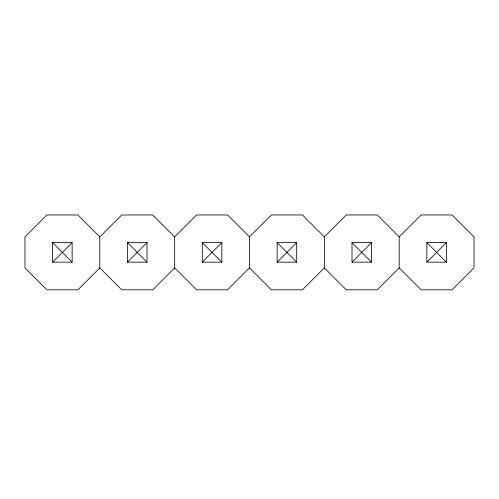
<?xml version="1.0" encoding="UTF-8"?>
<svg xmlns="http://www.w3.org/2000/svg" width="499" height="499" viewBox="0 0 499 499"><rect width="100%" height="100%" fill="white"/><g stroke="black" fill="none" stroke-linecap="round" stroke-linejoin="round"><path stroke-width="0.75" d="M72.143 242.626L52.607 262.156L52.607 242.626L72.143 242.626L72.143 262.156L52.607 262.156M146.993 242.626L127.457 262.156L127.457 242.626L146.993 242.626L146.993 262.156L127.457 262.156M221.843 242.626L202.307 262.156L202.307 242.626L221.843 242.626L221.843 262.156L202.307 262.156M296.693 242.626L277.157 262.156L277.157 242.626L296.693 242.626L296.693 262.156L277.157 262.156M371.543 242.626L352.007 262.156L352.007 242.626L371.543 242.626L371.543 262.156L352.007 262.156M446.393 242.626L426.857 262.156L426.857 242.626L446.393 242.626L446.393 262.156L426.857 262.156M99.8 236.888L77.875 214.969L46.875 214.969L24.95 236.888L24.95 267.894L46.875 289.819L77.875 289.819L99.8 267.894L99.8 236.888L121.725 214.969L152.725 214.969L174.65 236.888L174.65 267.894L196.575 289.819L227.575 289.819L249.5 267.894L249.5 236.888L271.425 214.969L302.425 214.969L324.35 236.888L324.35 267.894L346.275 289.819L377.275 289.819L399.2 267.894L399.2 236.888L421.125 214.969L452.125 214.969L474.05 236.888L474.05 267.894L452.125 289.819L421.125 289.819L399.2 267.894M174.65 236.888L196.575 214.969L227.575 214.969L249.5 236.888M174.65 267.894L152.725 289.819L121.725 289.819L99.8 267.894M324.35 236.888L346.275 214.969L377.275 214.969L399.2 236.888M324.35 267.894L302.425 289.819L271.425 289.819L249.5 267.894M426.857 242.626L446.393 262.156M352.007 242.626L371.543 262.156M277.157 242.626L296.693 262.156M202.307 242.626L221.843 262.156M127.457 242.626L146.993 262.156M52.607 242.626L72.143 262.156"/></g></svg>
